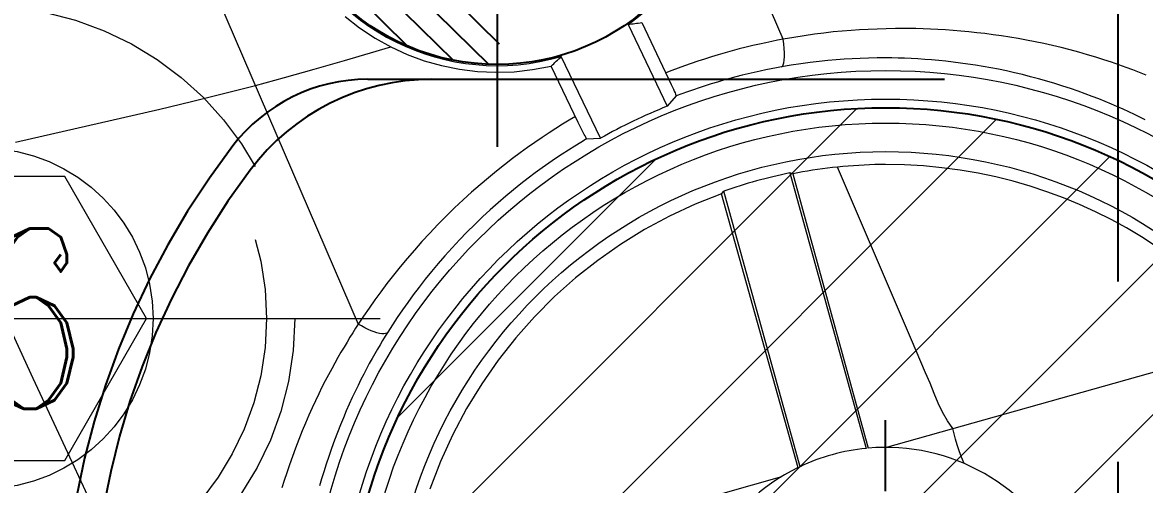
# Model space of a CAD drawing. Header units: inches. Extents: x 160917 to 162189, y -51061 to -50161.
# Drawn here: x 161499.13 to 161518.9, y -50375.14 to -50367 of the extents above; entities that cross this region are included whole.
import ezdxf

# ---------------------------------------------------------------- set-up
doc = ezdxf.new("R2010")
doc.units = ezdxf.units.IN
doc.header["$LTSCALE"] = 2
doc.header["$MEASUREMENT"] = 0
for name, pattern in [('ACAD_ISO02W100', [15, 12, -3]), ('CENTER', [50.8, 31.75, -6.35, 6.35, -6.35]), ('CENTER2', [1.125, 0.75, -0.125, 0.125, -0.125]), ('HIDDEN', [9.525, 6.35, -3.175])]:
    doc.linetypes.add(name, pattern=pattern)
doc.layers.get('0').update_dxf_attribs({"linetype": 'CONTINUOUS'})
for name, color, linetype, lineweight in [('dim', 3, 'CONTINUOUS', 15), ('PRODUCT', 1, 'CONTINUOUS', 15), ('截面', 191, 'CONTINUOUS', 15), ('螺絲', 42, 'ACAD_ISO02W100', 15)]:
    doc.layers.add(name, color=color, linetype=linetype, lineweight=lineweight)
for name, color, linetype in [('PIN', 4, 'CONTINUOUS'), ('SCREW', 52, 'HIDDEN'), ('y-cut', 7, 'CONTINUOUS'), ('壓塊', 157, 'CONTINUOUS')]:
    doc.layers.add(name, color=color, linetype=linetype)
doc.styles.add('ROMANC', font='romanc', dxfattribs={"width": 0.6, "height": 1})

# ---------------------------------------------------------------- blocks, each defined once
blk = doc.blocks.new('20160823.165622')
at = {"layer": '截面', "linetype": 'Continuous', "ltscale": 0.3}
h = blk.add_hatch(dxfattribs=at)
h.set_pattern_fill('ANSI31', color=256, scale=15, style=0)
h.set_pattern_definition([(45, (-3383.3948, 1002.8706), (-1.3258252, 1.3258252), [])])
h.paths.add_polyline_path([(-73.824, 61.266, 1), (-92.824, 61.266, 1)])
h.paths.add_polyline_path([(-22.197, 84.62, 0.373533), (-22.044, 83.982), (-17.561, 80.78), (-17.398, 80.674), (-17.228, 80.584), (-17.053, 80.509), (-16.871, 80.45), (-16.682, 80.406), (-16.492, 80.379), (-16.3, 80.369), (-16.106, 80.375), (-15.915, 80.399), (-15.727, 80.439), (-15.542, 80.495), (-15.363, 80.567), (-15.192, 80.655), (-15.028, 80.757), (-14.874, 80.873), (-14.732, 81.001), (-14.601, 81.141), (-14.481, 81.295), (-6.885, 91.928), (-6.779, 92.091), (-6.689, 92.26), (-6.615, 92.435), (-6.555, 92.618), (-6.511, 92.807), (-6.484, 92.997), (-6.474, 93.19), (-6.481, 93.384), (-6.504, 93.575), (-6.545, 93.764), (-6.602, 93.95), (-6.674, 94.128), (-6.761, 94.3), (-6.864, 94.465), (-6.98, 94.619), (-7.108, 94.761), (-7.249, 94.893), (-7.403, 95.013), (-12.093, 98.364, 0.382846), (-12.756, 98.29), (-13.983, 96.876), (-15.164, 95.437), (-16.3, 93.973), (-17.39, 92.485), (-18.435, 90.971), (-19.438, 89.428), (-20.4, 87.855), (-21.32, 86.252)])
h.paths.add_polyline_path([(-3.987, 77.836), (-3.979, 77.644), (-3.954, 77.453), (-3.912, 77.264), (-3.854, 77.08), (-3.78, 76.902), (-3.691, 76.73), (-3.588, 76.568), (-3.471, 76.416), (-3.34, 76.274), (-3.199, 76.144), (-3.048, 76.028), (-2.886, 75.925), (-2.714, 75.835), (2.724, 73.299, 0.401701), (3.379, 73.522), (4.215, 75.163), (5.025, 76.816), (5.808, 78.481), (6.564, 80.157), (7.293, 81.844), (7.996, 83.545), (8.673, 85.26), (9.324, 86.988), (9.949, 88.728, 0.385263), (9.688, 89.347), (4.684, 91.68), (4.503, 91.755), (4.32, 91.812), (4.133, 91.854), (3.942, 91.879), (3.748, 91.888), (3.555, 91.879), (3.363, 91.854), (3.173, 91.812), (2.989, 91.754), (2.811, 91.68), (2.638, 91.59), (2.476, 91.487), (2.323, 91.369), (2.18, 91.238), (2.051, 91.097), (1.935, 90.946), (1.832, 90.784), (1.742, 90.612), (-3.779, 78.772), (-3.854, 78.591), (-3.912, 78.408), (-3.953, 78.221), (-3.978, 78.03)])
h.paths.add_polyline_path([(-5.724, 139.049), (-5.562, 128.95), (-5.55, 128.785), (-5.523, 128.627), (-5.479, 128.473), (-5.418, 128.324), (-5.342, 128.179), (-5.252, 128.045), (-5.148, 127.921), (-5.031, 127.808), (-4.904, 127.708), (-4.767, 127.622), (-4.62, 127.551), (-4.469, 127.495), (-4.314, 127.456), (-4.155, 127.434), (-3.99, 127.427), (9.395, 127.642), (9.56, 127.653), (9.718, 127.681), (9.872, 127.725), (10.021, 127.785), (10.166, 127.862), (10.3, 127.951), (10.424, 128.055), (10.537, 128.173), (10.637, 128.3), (10.723, 128.437), (10.794, 128.583), (10.85, 128.735), (10.889, 128.89), (10.911, 129.049), (10.918, 129.214), (10.76, 139.065, 0.409527), (10.26, 139.557), (-5.224, 139.557, 0.418916)])
h.paths.add_polyline_path([(-93.609, 92.793), (-93.598, 92.6), (-93.571, 92.41), (-93.527, 92.221), (-93.467, 92.038), (-93.392, 91.862), (-93.302, 91.692), (-93.196, 91.529), (-87.589, 83.68), (-87.469, 83.527), (-87.339, 83.387), (-87.197, 83.26), (-87.043, 83.144), (-86.879, 83.041), (-86.707, 82.954), (-86.528, 82.882), (-86.342, 82.825), (-86.153, 82.785), (-85.961, 82.761), (-85.766, 82.755), (-85.573, 82.765), (-85.382, 82.792), (-85.193, 82.836), (-85.01, 82.896), (-84.834, 82.971), (-84.665, 83.061), (-84.501, 83.167), (-81.445, 85.35, 0.414214), (-81.213, 86.745), (-88.229, 96.567, 0.414214), (-89.624, 96.799), (-92.686, 94.612), (-92.838, 94.492), (-92.978, 94.362), (-93.105, 94.22), (-93.221, 94.067), (-93.323, 93.903), (-93.411, 93.732), (-93.482, 93.553), (-93.539, 93.367), (-93.579, 93.179), (-93.602, 92.987)])
h.paths.add_polyline_path([(-111.785, 86.571), (-107.088, 75.443, 0.425093), (-105.745, 74.926), (-102.029, 76.658), (-101.856, 76.748), (-101.694, 76.852), (-101.543, 76.968), (-101.401, 77.098), (-101.269, 77.241), (-101.151, 77.394), (-101.048, 77.557), (-100.958, 77.729), (-100.883, 77.908), (-100.825, 78.092), (-100.783, 78.282), (-100.758, 78.473), (-100.75, 78.666), (-100.758, 78.859), (-100.783, 79.05), (-100.825, 79.235), (-100.882, 79.418), (-100.956, 79.597), (-105.034, 88.343), (-105.124, 88.515), (-105.227, 88.677), (-105.343, 88.829), (-105.473, 88.97), (-105.616, 89.102), (-105.769, 89.219), (-105.931, 89.323), (-106.103, 89.412), (-106.281, 89.486), (-106.465, 89.544), (-106.654, 89.586), (-106.845, 89.611), (-107.037, 89.62), (-107.231, 89.611), (-107.421, 89.586), (-107.607, 89.545), (-107.789, 89.487), (-107.969, 89.413), (-111.286, 87.866, 0.403417)])
h.paths.add_polyline_path([(6.029, 102.701), (6.04, 102.519), (6.066, 102.34), (6.108, 102.163), (6.164, 101.988), (6.233, 101.819), (6.317, 101.657), (6.414, 101.501), (6.524, 101.355), (6.645, 101.218), (6.777, 101.091), (6.919, 100.976), (7.07, 100.873), (7.229, 100.783), (7.395, 100.706), (7.565, 100.644), (7.74, 100.596), (7.921, 100.561), (12.733, 99.863, 0.404229), (13.297, 100.269), (13.602, 102.074), (13.869, 103.881), (14.097, 105.692), (14.286, 107.505), (14.436, 109.321), (14.547, 111.142), (14.62, 112.97), (14.653, 114.804), (14.648, 116.644, 0.410269), (14.148, 117.137), (8.99, 117.137), (8.803, 117.129), (8.62, 117.106), (8.441, 117.068), (8.264, 117.014), (8.091, 116.945), (7.925, 116.863), (7.767, 116.767), (7.616, 116.658), (7.476, 116.537), (7.347, 116.404), (7.228, 116.261), (7.122, 116.109), (7.03, 115.948), (6.951, 115.78), (6.887, 115.606), (6.838, 115.43), (6.803, 115.248), (6.784, 115.062), (6.032, 102.885)])
h.paths.add_polyline_path([(-9.989, 114.513), (-9.984, 112.88), (-9.966, 111.248), (-9.933, 109.616), (-9.886, 107.984), (-9.826, 106.353), (-9.751, 104.722), (-9.663, 103.091, 0.356031), (-9.235, 102.625), (-4.838, 101.987), (-4.633, 101.967), (-4.431, 101.966), (-4.231, 101.983), (-4.032, 102.018), (-3.835, 102.073), (-3.646, 102.144), (-3.464, 102.233), (-3.289, 102.339), (-3.126, 102.459), (-2.975, 102.594), (-2.835, 102.744), (-2.711, 102.904), (-2.603, 103.075), (-2.509, 103.256), (-2.434, 103.444), (-2.376, 103.636), (-2.336, 103.834), (-2.313, 104.038), (-1.58, 115.926), (-1.577, 116.128), (-1.592, 116.327), (-1.625, 116.522), (-1.675, 116.716), (-1.743, 116.905), (-1.828, 117.086), (-1.929, 117.259), (-2.046, 117.424), (-2.176, 117.576), (-2.32, 117.715), (-2.477, 117.842), (-2.643, 117.954), (-2.819, 118.049), (-3.004, 118.129), (-3.194, 118.191), (-3.387, 118.236), (-3.584, 118.263), (-3.787, 118.273), (-9.457, 118.273, 0.408821), (-9.957, 117.782), (-9.98, 116.147)])
h.paths.add_polyline_path([(-117.289, 114.429), (-117.278, 113.089), (-117.245, 111.75), (-117.188, 110.413), (-117.108, 109.078), (-117.005, 107.746), (-116.879, 106.413), (-116.73, 105.082), (-116.557, 103.75), (-116.36, 102.42, 0.411006), (-115.229, 101.585), (-112.19, 102.026), (-112.009, 102.06), (-111.833, 102.108), (-111.663, 102.171), (-111.498, 102.247), (-111.338, 102.338), (-111.187, 102.441), (-111.045, 102.556), (-110.912, 102.683), (-110.791, 102.82), (-110.682, 102.967), (-110.585, 103.122), (-110.501, 103.285), (-110.431, 103.453), (-110.375, 103.628), (-110.334, 103.806), (-110.308, 103.984), (-110.297, 104.166), (-110.3, 104.35), (-110.855, 113.353), (-110.875, 113.54), (-110.91, 113.721), (-110.959, 113.898), (-111.023, 114.071), (-111.102, 114.24), (-111.194, 114.4), (-111.3, 114.552), (-111.418, 114.696), (-111.548, 114.828), (-111.688, 114.949), (-111.839, 115.059), (-111.997, 115.155), (-112.162, 115.237), (-112.335, 115.306), (-112.512, 115.359), (-112.691, 115.397), (-112.874, 115.42), (-113.061, 115.428), (-116.289, 115.428, 0.41394)])
h.paths.add_polyline_path([(-99.071, 114.42), (-99.068, 114.217), (-98.561, 105.996), (-98.539, 105.794), (-98.5, 105.598), (-98.443, 105.408), (-98.369, 105.222), (-98.277, 105.042), (-98.171, 104.872), (-98.049, 104.712), (-97.911, 104.563), (-97.762, 104.428), (-97.601, 104.307), (-97.429, 104.2), (-97.249, 104.11), (-97.061, 104.038), (-96.867, 103.982), (-96.67, 103.944), (-96.472, 103.924), (-96.272, 103.923), (-96.07, 103.939), (-93.042, 104.307, 0.379232), (-92.163, 105.3), (-92.163, 115.564, 0.414214), (-93.163, 116.564), (-96.863, 116.564), (-97.065, 116.555), (-97.262, 116.528), (-97.455, 116.483), (-97.644, 116.421), (-97.829, 116.341), (-98.005, 116.246), (-98.172, 116.134), (-98.329, 116.007), (-98.473, 115.868), (-98.603, 115.716), (-98.72, 115.551), (-98.821, 115.378), (-98.905, 115.196), (-98.974, 115.007), (-99.024, 114.813), (-99.057, 114.618)])
at = {"layer": 'y-cut', "linetype": 'ByBlock'}
blk.add_circle((-83.324, 61.266), 9.5, dxfattribs=at)
blk = doc.blocks.new('20140813.092309')
at = {"layer": '螺絲', "color": 137, "linetype": 'CENTER', "ltscale": 0.25}
for p, q in [((0, -7.042), (0, 7.042)), ((-7, 0), (7, 0))]:
    blk.add_line(p, q, dxfattribs=at)
at = {"layer": '螺絲', "color": 137, "linetype": 'Continuous'}
blk.add_lwpolyline([(-1.443, 2.5), (-2.887, 0), (-1.443, -2.5), (1.443, -2.5), (2.887, 0), (1.443, 2.5)], close=True, dxfattribs=at)
at = {"layer": '螺絲', "color": 137, "linetype": 'HIDDEN'}
blk.add_circle((0, 0), 5.5, dxfattribs=at)
at = {"layer": '螺絲', "color": 137}
for radius in [5, 3]:
    blk.add_circle((0, 0), radius, dxfattribs=at)
at = {"layer": 'dim', "style": 'ROMANC', "width": 0.8}
blk.add_text('M6', height=3.1716, dxfattribs=at).set_placement((-2.976, -1.589))
blk = doc.blocks.new('20160903.101622')
at = {"color": 8, "linetype": 'HIDDEN', "ltscale": 0.8}
blk.add_line((-13.128, -0.67), (5.121, -0.67), dxfattribs=at)
for centre, radius, start, end in [((-13.128, -3.67), 3, 90, 142.5048), ((-13.128, -3.67), 3, 90, 142.5048), ((-12.003, -4.67), 4, 90, 143.1301), ((-4.003, -10.67), 14.5, 142.5048, 37.4952), ((-4.003, -10.67), 14, 143.1301, 36.8699)]:
    blk.add_arc(centre, radius, start, end, dxfattribs=at)

msp = doc.modelspace()

# ---------------------------------------------------------------- hatches: boundary and pattern name
at = {"layer": 'PIN', "linetype": 'Continuous'}
h = msp.add_hatch(dxfattribs=at)
h.set_pattern_fill('ANSI31', color=135, scale=3.090909, angle=90.5, style=0)
h.set_pattern_definition([(135.5, (161824.9272, -50382.9757), (-0.27080585, -0.27557404), [])])
h.paths.add_polyline_path([(161504.493, -50363.764, 0.414214), (161507.519, -50366.738), (161507.528, -50367.738, -0.414214), (161503.493, -50363.773), (161503.243, -50363.775)])
h.paths.add_polyline_path([(161507.458, -50359.738, -0.414214), (161511.493, -50363.703), (161510.493, -50363.712, 0.414214), (161507.467, -50360.738)])

# ---------------------------------------------------------------- linework, layer by layer
at = {"layer": 'PIN', "color": 135, "linetype": 'Continuous'}
msp.add_line((161507.493, -50358.288), (161507.493, -50369.188), dxfattribs=at)
at = {"layer": 'PIN', "color": 31, "linetype": 'CENTER2'}
msp.add_line((161514.337, -50381.999), (161514.337, -50373.999), dxfattribs=at)
at = {"layer": 'PIN', "color": 135, "linetype": 'Continuous'}
msp.add_circle((161507.493, -50363.738), 4, dxfattribs=at)
at = {"layer": 'PRODUCT', "linetype": 'ByBlock'}
for p, q in [((161512.531, -50367.294), (161511.48, -50364.831)), ((161509.798, -50367.032), (161510.489, -50368.472)), ((161510.039, -50366.998), (161510.513, -50367.991)), ((161504.803, -50367.669), (161505.621, -50367.428)), ((161504.269, -50367.822), (161504.803, -50367.669)), ((161509.312, -50369.037), (161508.62, -50367.597)), ((161503.746, -50367.968), (161504.269, -50367.822)), ((161508.922, -50368.76), (161508.442, -50367.765)), ((161503.232, -50368.107), (161503.746, -50367.968)), ((161510.513, -50367.991), (161510.558, -50368.088)), ((161510.648, -50368.291), (161510.489, -50368.472)), ((161499.002, -50369.105), (161501.548, -50368.525)), ((161508.969, -50368.854), (161508.922, -50368.76)), ((161509.009, -50368.935), (161508.969, -50368.854)), ((161509.069, -50369.048), (161509.312, -50369.037)), ((161512.647, -50369.648), (161513.992, -50374.499)), ((161512.702, -50369.662), (161512.647, -50369.648)), ((161512.702, -50369.662), (161512.855, -50370.221)), ((161514.79, -50372.585), (161513.491, -50369.544)), ((161511.443, -50370.014), (161511.485, -50369.971)), ((161512.794, -50374.838), (161511.443, -50370.014)), ((161512.83, -50374.821), (161511.485, -50369.971)), ((161512.855, -50370.221), (161514.03, -50374.495)), ((161514.334, -50374.482), (161520.953, -50372.62)), ((161515.042, -50373.169), (161514.79, -50372.585)), ((161499.309, -50373.259), (161499.76, -50374.232)), ((161499.76, -50374.232), (161500.493, -50375.791)), ((161505.908, -50376.852), (161512.507, -50374.996))]:
    msp.add_line(p, q, dxfattribs=at)
for points in [[(161499.546, -50359.552), (161499.68, -50359.87), (161505.045, -50372.308)], [(161504.812, -50366.89), (161505.069, -50367.092), (161505.34, -50367.272), (161505.621, -50367.428)], [(161514.511, -50367.106), (161514.348, -50367.108), (161514.188, -50367.113), (161514.03, -50367.119), (161513.877, -50367.127), (161513.727, -50367.137), (161513.573, -50367.15), (161513.414, -50367.165), (161513.251, -50367.184), (161513.081, -50367.206), (161512.903, -50367.232), (161512.719, -50367.261), (161512.531, -50367.294)], [(161518.927, -50367.925), (161518.812, -50367.879), (161518.694, -50367.834), (161518.573, -50367.788), (161518.447, -50367.743), (161518.316, -50367.698), (161518.18, -50367.653), (161518.039, -50367.609), (161517.893, -50367.565), (161517.742, -50367.522), (161517.586, -50367.48), (161517.43, -50367.441), (161517.276, -50367.404), (161517.123, -50367.369), (161516.971, -50367.337), (161516.82, -50367.308), (161516.671, -50367.281), (161516.523, -50367.256), (161516.376, -50367.233), (161516.231, -50367.213), (161516.086, -50367.195), (161515.944, -50367.178), (161515.803, -50367.163), (161515.663, -50367.15), (161515.526, -50367.139), (161515.391, -50367.129), (161515.258, -50367.122), (161515.127, -50367.115), (161514.998, -50367.111), (161514.872, -50367.107), (161514.749, -50367.105), (161514.629, -50367.105), (161514.511, -50367.106)], [(161512.531, -50367.294), (161512.434, -50367.312), (161512.332, -50367.332), (161512.226, -50367.354), (161512.113, -50367.379), (161511.996, -50367.406), (161511.877, -50367.434), (161511.757, -50367.465), (161511.634, -50367.497), (161511.511, -50367.531), (161511.389, -50367.567), (161511.267, -50367.604), (161511.146, -50367.642), (161511.027, -50367.681), (161510.909, -50367.72), (161510.793, -50367.76), (161510.68, -50367.801), (161510.57, -50367.842), (161510.462, -50367.883)], [(161512.5, -50367.781), (161512.518, -50367.77), (161512.532, -50367.745), (161512.544, -50367.708), (161512.552, -50367.659), (161512.555, -50367.6), (161512.555, -50367.531), (161512.551, -50367.456), (161512.543, -50367.377), (161512.531, -50367.294)], [(161505.621, -50367.428), (161505.909, -50367.561), (161506.207, -50367.671), (161506.514, -50367.758), (161506.826, -50367.822), (161507.143, -50367.861), (161507.465, -50367.875), (161507.791, -50367.865), (161508.117, -50367.828), (161508.442, -50367.765)], [(161514.337, -50367.622), (161514.187, -50367.623), (161514.038, -50367.626), (161513.891, -50367.63), (161513.749, -50367.637), (161513.608, -50367.646), (161513.465, -50367.656), (161513.316, -50367.669), (161513.164, -50367.685), (161513.007, -50367.704), (161512.843, -50367.726), (161512.674, -50367.751), (161512.5, -50367.781)], [(161518.909, -50368.71), (161518.818, -50368.664), (161518.723, -50368.619), (161518.625, -50368.573), (161518.525, -50368.527), (161518.421, -50368.482), (161518.315, -50368.436), (161518.205, -50368.39), (161518.092, -50368.345), (161517.975, -50368.3), (161517.854, -50368.254), (161517.728, -50368.209), (161517.596, -50368.163), (161517.461, -50368.119), (161517.321, -50368.075), (161517.177, -50368.032), (161517.032, -50367.991), (161516.89, -50367.953), (161516.747, -50367.917), (161516.606, -50367.883), (161516.466, -50367.852), (161516.328, -50367.823), (161516.19, -50367.797), (161516.054, -50367.772), (161515.92, -50367.75), (161515.787, -50367.73), (161515.656, -50367.712), (161515.526, -50367.695), (161515.398, -50367.681), (161515.272, -50367.668), (161515.147, -50367.657), (161515.025, -50367.648), (161514.905, -50367.64), (161514.786, -50367.634), (161514.671, -50367.629), (161514.557, -50367.625), (161514.446, -50367.623), (161514.337, -50367.622)], [(161512.5, -50367.781), (161512.413, -50367.797), (161512.322, -50367.814), (161512.227, -50367.833), (161512.126, -50367.854), (161512.022, -50367.877), (161511.916, -50367.902), (161511.808, -50367.928), (161511.699, -50367.956), (161511.59, -50367.985), (161511.481, -50368.016), (161511.372, -50368.047), (161511.265, -50368.08), (161511.158, -50368.113), (161511.052, -50368.148), (161510.949, -50368.183), (161510.847, -50368.218), (161510.746, -50368.254), (161510.648, -50368.291)], [(161510.558, -50368.088), (161510.597, -50368.172), (161510.612, -50368.206), (161510.626, -50368.236), (161510.636, -50368.259), (161510.643, -50368.276), (161510.647, -50368.287), (161510.648, -50368.291)], [(161501.548, -50368.525), (161502.107, -50368.391), (161502.669, -50368.251), (161503.232, -50368.107)], [(161508.87, -50368.654), (161508.759, -50368.72), (161508.644, -50368.789), (161508.526, -50368.863), (161508.406, -50368.941), (161508.283, -50369.023), (161508.157, -50369.109), (161508.027, -50369.2), (161507.895, -50369.295), (161507.76, -50369.396), (161507.622, -50369.503), (161507.481, -50369.614), (161507.337, -50369.732), (161507.19, -50369.857), (161507.041, -50369.988), (161506.891, -50370.124), (161506.741, -50370.265), (161506.591, -50370.411), (161506.445, -50370.558), (161506.304, -50370.706), (161506.166, -50370.856), (161506.033, -50371.006), (161505.905, -50371.154), (161505.783, -50371.302), (161505.664, -50371.449), (161505.55, -50371.595), (161505.441, -50371.741), (161505.335, -50371.885), (161505.234, -50372.028), (161505.137, -50372.169), (161505.045, -50372.308)], [(161509.069, -50369.048), (161508.965, -50369.11), (161508.858, -50369.175), (161508.749, -50369.244), (161508.637, -50369.317), (161508.522, -50369.393), (161508.405, -50369.473), (161508.285, -50369.558), (161508.163, -50369.647), (161508.037, -50369.742), (161507.909, -50369.841), (161507.778, -50369.946), (161507.644, -50370.057), (161507.508, -50370.174), (161507.371, -50370.297), (161507.233, -50370.423), (161507.096, -50370.555), (161506.959, -50370.691), (161506.826, -50370.828), (161506.697, -50370.966), (161506.571, -50371.105), (161506.45, -50371.244), (161506.335, -50371.382), (161506.224, -50371.52), (161506.117, -50371.657), (161506.014, -50371.792), (161505.916, -50371.927), (161505.821, -50372.061), (161505.731, -50372.193), (161505.645, -50372.324), (161505.563, -50372.453)], [(161509.069, -50369.048), (161509.066, -50369.044), (161509.061, -50369.034), (161509.052, -50369.019), (161509.04, -50368.996), (161509.025, -50368.968), (161509.009, -50368.935)], [(161513.491, -50369.544), (161513.402, -50369.554), (161513.313, -50369.564), (161513.225, -50369.575), (161513.137, -50369.588), (161513.049, -50369.601), (161512.962, -50369.615), (161512.875, -50369.63), (161512.788, -50369.646), (161512.702, -50369.662)], [(161514.337, -50369.5), (161514.241, -50369.5), (161514.146, -50369.502), (161514.051, -50369.505), (161513.956, -50369.509), (161513.862, -50369.514), (161513.768, -50369.52), (161513.675, -50369.527), (161513.583, -50369.535), (161513.491, -50369.544)], [(161519.105, -50370.941), (161518.846, -50370.774), (161518.581, -50370.617), (161518.311, -50370.47), (161518.036, -50370.332), (161517.756, -50370.204), (161517.471, -50370.087), (161517.18, -50369.979), (161516.885, -50369.882), (161516.585, -50369.795), (161516.279, -50369.718), (161515.967, -50369.652), (161515.65, -50369.598), (161515.328, -50369.555), (161515.002, -50369.524), (161514.671, -50369.505), (161514.337, -50369.5)], [(161511.443, -50370.014), (161510.978, -50370.198), (161510.526, -50370.409), (161510.089, -50370.645), (161509.668, -50370.905), (161509.263, -50371.188), (161508.875, -50371.496), (161508.504, -50371.826), (161508.151, -50372.179), (161507.818, -50372.553), (161507.507, -50372.947), (161507.219, -50373.361), (161506.952, -50373.796), (161506.709, -50374.252), (161506.492, -50374.727), (161506.303, -50375.219)], [(161498.687, -50371.895), (161498.887, -50372.338), (161499.309, -50373.259)], [(161505.045, -50372.308), (161504.997, -50372.383), (161504.948, -50372.461), (161504.897, -50372.542), (161504.846, -50372.626), (161504.794, -50372.713), (161504.74, -50372.804), (161504.686, -50372.898), (161504.631, -50372.995), (161504.576, -50373.097), (161504.519, -50373.202), (161504.463, -50373.31), (161504.405, -50373.422), (161504.348, -50373.539), (161504.29, -50373.66), (161504.231, -50373.786), (161504.173, -50373.916), (161504.114, -50374.052), (161504.055, -50374.192), (161503.996, -50374.34), (161503.938, -50374.492), (161503.883, -50374.641), (161503.832, -50374.786), (161503.784, -50374.927), (161503.74, -50375.064), (161503.7, -50375.194)], [(161505.563, -50372.453), (161505.548, -50372.467), (161505.525, -50372.477), (161505.496, -50372.482), (161505.461, -50372.481), (161505.42, -50372.475), (161505.374, -50372.464), (161505.325, -50372.448), (161505.271, -50372.428), (161505.216, -50372.403), (161505.159, -50372.375), (161505.102, -50372.343), (161505.045, -50372.308)], [(161505.563, -50372.453), (161505.519, -50372.523), (161505.474, -50372.596), (161505.429, -50372.672), (161505.383, -50372.751), (161505.336, -50372.832), (161505.288, -50372.917), (161505.239, -50373.005), (161505.19, -50373.096), (161505.141, -50373.19), (161505.091, -50373.288), (161505.04, -50373.39), (161504.989, -50373.495), (161504.938, -50373.605), (161504.886, -50373.718), (161504.834, -50373.836), (161504.782, -50373.959), (161504.73, -50374.086), (161504.678, -50374.217), (161504.625, -50374.356), (161504.573, -50374.499), (161504.525, -50374.639), (161504.48, -50374.776), (161504.438, -50374.909), (161504.399, -50375.037), (161504.364, -50375.16)], [(161515.524, -50374.147), (161515.425, -50374.013), (161515.34, -50373.863), (161515.264, -50373.701), (161515.192, -50373.53), (161515.119, -50373.352), (161515.042, -50373.169)], [(161515.718, -50374.764), (161515.672, -50374.651), (161515.631, -50374.543), (161515.596, -50374.438), (161515.566, -50374.337), (161515.542, -50374.24), (161515.524, -50374.147)]]:
    msp.add_lwpolyline(points, dxfattribs=at)
for radius in [10.155, 9.652, 9.5, 9.229, 8.726]:
    msp.add_circle((161514.337, -50377.999), radius, dxfattribs=at)
for centre, radius, start, end in [((161507.493, -50363.738), 4.02, 304.9891, 286.285), ((161514.337, -50377.999), 10.275, 111.992, 119.2822), ((161514.337, -50377.999), 8.52, 101.4408, 109.5576), ((161514.337, -50377.999), 3.518, 95.6283, 115.3701), ((161514.337, -50377.999), 3.518, 25.6638, 95.0191), ((161514.337, -50377.999), 3.518, 116.0255, 185.1251)]:
    msp.add_arc(centre, radius, start, end, dxfattribs=at)
for centre, start_param, end_param in [((161509.713, -50362.673), -1.946904, -1.896828), ((161505.274, -50364.803), -1.24525, -1.194689)]:
    msp.add_ellipse(centre, major_axis=(4.44, 2.131), ratio=0.866047, start_param=start_param, end_param=end_param, dxfattribs=at)
at = {"layer": '壓塊', "color": 153, "linetype": 'HIDDEN', "ltscale": 0.5}
msp.add_lwpolyline([(161486.428, -50357.211), (161510.428, -50357.211, -0.414214), (161518.428, -50365.211), (161518.428, -50379.211, -0.414214), (161510.428, -50387.211), (161486.428, -50387.211, -0.414214), (161478.428, -50379.211), (161478.428, -50365.211, -0.414214)], format="xyb", close=True, dxfattribs=at)

# ---------------------------------------------------------------- block references
at = {"linetype": 'ByBlock'}
msp.add_blockref('20160903.101622', (161518.341, -50367.329), dxfattribs=at)
at = {"layer": 'SCREW', "linetype": 'ByBlock', "ltscale": 0.3}
msp.add_blockref('20140813.092309', (161498.428, -50372.211), dxfattribs=at)
at = {"layer": 'y-cut', "linetype": 'ByBlock'}
msp.add_blockref('20160823.165622', (161597.661, -50439.265), dxfattribs=at)

doc.saveas('drawing.dxf')
